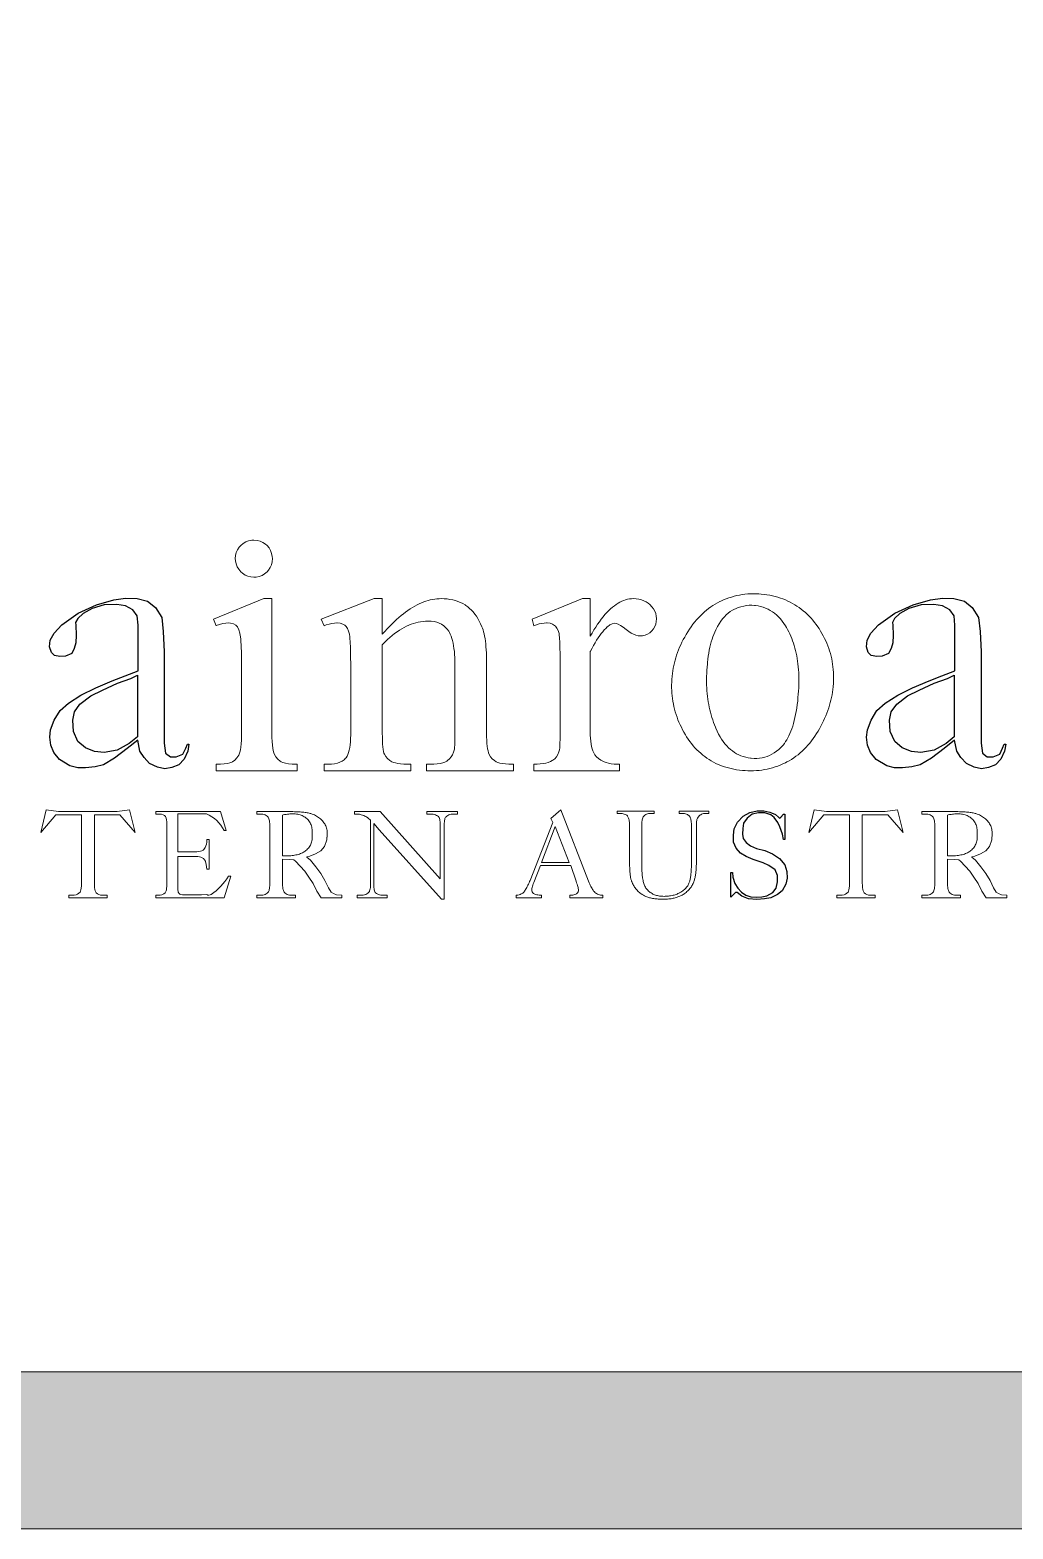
# Model space of a CAD drawing. Extents: x 144 to 1038, y -1303 to 267.
# Drawn here: x 289.76 to 308.55, y 148.32 to 176.97 of the extents above; entities that cross this region are included whole.
import ezdxf

# ---------------------------------------------------------------- set-up
doc = ezdxf.new("R2010")
doc.units = 0
doc.header["$LTSCALE"] = 100
doc.layers.add('L18', color=4, linetype='CONTINUOUS')
doc.layers.add('L25', color=1, linetype='CONTINUOUS')
doc.layers.add('L35', color=3, linetype='CONTINUOUS', lineweight=18)

msp = doc.modelspace()

# ---------------------------------------------------------------- hatches: boundary and pattern name
at = {"layer": 'L25'}
h = msp.add_hatch(color=256, dxfattribs=at)
edge = h.paths.add_edge_path()
edge.add_line((181.384, 265.322), (331.384, 265.322))
edge.add_arc((331.384, 256.822), 8.5, 0, 90, ccw=False)
edge.add_line((339.884, 256.822), (339.884, 156.822))
edge.add_arc((331.384, 156.822), 8.5, -90, 0, ccw=False)
edge.add_line((331.384, 148.322), (181.384, 148.322))
edge.add_arc((181.384, 156.822), 8.5, 180, 270, ccw=False)
edge.add_line((172.884, 156.822), (172.884, 256.822))
edge.add_arc((181.384, 256.822), 8.5, 90, 180, ccw=False)
edge = h.paths.add_edge_path(flags=16)
edge.add_line((181.384, 262.322), (331.384, 262.322))
edge.add_arc((331.384, 256.822), 5.5, 0, 90, ccw=False)
edge.add_line((336.884, 256.822), (336.884, 156.822))
edge.add_arc((331.384, 156.822), 5.5, -90, 0, ccw=False)
edge.add_line((331.384, 151.322), (181.384, 151.322))
edge.add_arc((181.384, 156.822), 5.5, 180, 270, ccw=False)
edge.add_line((175.884, 156.822), (175.884, 256.822))
edge.add_arc((181.384, 256.822), 5.5, 90, 180, ccw=False)

# ---------------------------------------------------------------- linework, layer by layer
at = {"layer": 'L18', "lineweight": 0}
for points in [[(294.038, 167.22), (293.996, 167.218), (293.937, 167.207), (293.882, 167.187), (293.832, 167.158), (293.787, 167.119), (293.758, 167.087), (293.725, 167.038), (293.701, 166.985), (293.687, 166.928), (293.682, 166.868), (293.685, 166.825), (293.696, 166.767), (293.717, 166.713), (293.747, 166.663), (293.787, 166.616), (293.819, 166.588), (293.868, 166.554), (293.921, 166.531), (293.978, 166.517), (294.038, 166.512), (294.081, 166.514), (294.139, 166.526), (294.193, 166.547), (294.243, 166.577), (294.289, 166.616), (294.316, 166.647), (294.349, 166.697), (294.372, 166.75), (294.386, 166.807), (294.391, 166.868), (294.388, 166.909), (294.377, 166.967), (294.358, 167.022), (294.328, 167.073), (294.289, 167.119), (294.259, 167.146), (294.209, 167.178), (294.156, 167.202), (294.099, 167.216), (294.038, 167.22)], [(295.436, 161.542), (295.438, 161.562), (295.44, 161.585), (295.441, 161.608), (295.44, 161.628), (295.439, 161.651), (295.436, 161.674), (295.431, 161.696), (295.426, 161.718), (295.419, 161.739), (295.411, 161.759), (295.401, 161.779), (295.391, 161.798), (295.378, 161.817), (295.365, 161.835), (295.35, 161.853), (295.344, 161.86), (295.328, 161.877), (295.31, 161.893), (295.293, 161.908), (295.274, 161.922), (295.255, 161.935), (295.236, 161.948), (295.215, 161.959), (295.195, 161.969), (295.173, 161.978), (295.152, 161.986), (295.129, 161.994), (295.127, 161.994), (295.112, 161.998), (295.095, 162.003), (295.077, 162.006), (295.058, 162.01), (295.038, 162.013), (295.017, 162.016), (294.995, 162.019), (294.972, 162.021), (294.949, 162.023), (294.924, 162.025), (294.898, 162.027), (294.871, 162.028), (294.844, 162.029), (294.815, 162.03), (294.785, 162.031), (294.755, 162.031), (294.723, 162.031), (294.094, 162.031), (294.094, 161.986), (294.159, 161.986), (294.186, 161.986), (294.211, 161.982), (294.234, 161.977), (294.255, 161.969), (294.274, 161.959), (294.291, 161.947), (294.306, 161.933), (294.313, 161.925), (294.32, 161.912), (294.326, 161.897), (294.331, 161.878), (294.335, 161.857), (294.338, 161.832), (294.34, 161.804), (294.342, 161.774), (294.342, 161.74), (294.342, 160.678), (294.342, 160.676), (294.342, 160.643), (294.34, 160.613), (294.338, 160.586), (294.335, 160.562), (294.332, 160.542), (294.327, 160.525), (294.322, 160.51), (294.315, 160.499), (294.305, 160.486), (294.29, 160.472), (294.274, 160.459), (294.255, 160.449), (294.234, 160.442), (294.211, 160.436), (294.186, 160.433), (294.159, 160.432), (294.094, 160.432), (294.094, 160.387), (294.834, 160.387), (294.834, 160.432), (294.766, 160.432), (294.742, 160.432), (294.717, 160.436), (294.693, 160.441), (294.672, 160.449), (294.653, 160.459), (294.636, 160.471), (294.621, 160.485), (294.614, 160.493), (294.608, 160.506), (294.602, 160.521), (294.597, 160.54), (294.593, 160.561), (294.589, 160.586), (294.587, 160.614), (294.586, 160.644), (294.585, 160.678), (294.585, 161.122), (294.72, 161.117), (294.803, 161.108), (294.834, 161.085), (294.922, 160.992), (295.013, 160.895), (295.087, 160.778), (295.17, 160.656), (295.244, 160.514), (295.323, 160.387), (295.722, 160.387), (295.722, 160.434), (295.619, 160.443), (295.56, 160.465), (295.517, 160.491), (295.466, 160.576), (295.397, 160.716), (295.318, 160.847), (295.224, 160.975), (295.118, 161.105), (295.053, 161.159), (295.053, 161.168), (295.11, 161.182), (295.215, 161.222), (295.32, 161.285), (295.389, 161.367), (295.431, 161.492), (295.441, 161.608)], [(308.149, 161.542), (308.152, 161.562), (308.154, 161.585), (308.154, 161.608), (308.154, 161.628), (308.152, 161.651), (308.149, 161.674), (308.145, 161.696), (308.139, 161.718), (308.132, 161.739), (308.124, 161.759), (308.115, 161.779), (308.104, 161.798), (308.092, 161.817), (308.078, 161.835), (308.064, 161.853), (308.058, 161.86), (308.041, 161.877), (308.024, 161.893), (308.006, 161.908), (307.988, 161.922), (307.969, 161.935), (307.949, 161.948), (307.929, 161.959), (307.908, 161.969), (307.887, 161.978), (307.865, 161.986), (307.842, 161.994), (307.841, 161.994), (307.825, 161.998), (307.808, 162.003), (307.79, 162.006), (307.771, 162.01), (307.751, 162.013), (307.73, 162.016), (307.709, 162.019), (307.686, 162.021), (307.662, 162.023), (307.637, 162.025), (307.611, 162.027), (307.585, 162.028), (307.557, 162.029), (307.528, 162.03), (307.499, 162.031), (307.468, 162.031), (307.436, 162.031), (306.807, 162.031), (306.807, 161.986), (306.872, 161.986), (306.899, 161.986), (306.924, 161.982), (306.947, 161.977), (306.968, 161.969), (306.987, 161.959), (307.005, 161.947), (307.02, 161.933), (307.026, 161.925), (307.033, 161.912), (307.039, 161.897), (307.044, 161.878), (307.048, 161.857), (307.051, 161.832), (307.054, 161.804), (307.055, 161.774), (307.055, 161.74), (307.055, 160.678), (307.055, 160.676), (307.055, 160.643), (307.054, 160.613), (307.052, 160.586), (307.049, 160.562), (307.045, 160.542), (307.04, 160.525), (307.035, 160.51), (307.029, 160.499), (307.018, 160.486), (307.004, 160.472), (306.987, 160.459), (306.968, 160.449), (306.947, 160.442), (306.924, 160.436), (306.899, 160.433), (306.872, 160.432), (306.807, 160.432), (306.807, 160.387), (307.547, 160.387), (307.547, 160.432), (307.479, 160.432), (307.455, 160.432), (307.43, 160.436), (307.407, 160.441), (307.386, 160.449), (307.366, 160.459), (307.349, 160.471), (307.334, 160.485), (307.328, 160.493), (307.321, 160.506), (307.315, 160.521), (307.31, 160.54), (307.306, 160.561), (307.303, 160.586), (307.301, 160.614), (307.299, 160.644), (307.299, 160.678), (307.299, 161.122), (307.433, 161.117), (307.516, 161.108), (307.547, 161.085), (307.635, 160.992), (307.727, 160.895), (307.801, 160.778), (307.883, 160.656), (307.957, 160.514), (308.036, 160.387), (308.435, 160.387), (308.435, 160.434), (308.333, 160.443), (308.273, 160.465), (308.23, 160.491), (308.179, 160.576), (308.111, 160.716), (308.031, 160.847), (307.937, 160.975), (307.832, 161.105), (307.766, 161.159), (307.766, 161.168), (307.823, 161.182), (307.929, 161.222), (308.034, 161.285), (308.102, 161.367), (308.145, 161.492), (308.154, 161.608)]]:
    msp.add_lwpolyline(points, dxfattribs=at)
for points in [[(302.945, 166.046), (302.9, 166.024), (302.857, 165.999), (302.814, 165.973), (302.771, 165.944), (302.73, 165.914), (302.69, 165.883), (302.651, 165.85), (302.612, 165.814), (302.574, 165.777), (302.537, 165.739), (302.501, 165.699), (302.466, 165.657), (302.432, 165.613), (302.399, 165.567), (302.366, 165.52), (302.335, 165.471), (302.332, 165.466), (302.302, 165.418), (302.274, 165.369), (302.248, 165.32), (302.222, 165.271), (302.199, 165.222), (302.177, 165.173), (302.156, 165.123), (302.137, 165.074), (302.12, 165.024), (302.104, 164.974), (302.089, 164.924), (302.076, 164.874), (302.064, 164.823), (302.054, 164.772), (302.046, 164.722), (302.039, 164.671), (302.033, 164.62), (302.033, 164.616), (302.028, 164.561), (302.025, 164.507), (302.024, 164.454), (302.024, 164.401), (302.026, 164.348), (302.03, 164.295), (302.034, 164.243), (302.04, 164.191), (302.048, 164.14), (302.057, 164.088), (302.068, 164.038), (302.081, 163.987), (302.094, 163.937), (302.11, 163.887), (302.127, 163.838), (302.145, 163.789), (302.165, 163.74), (302.187, 163.692), (302.21, 163.644), (302.234, 163.596), (302.26, 163.549), (302.287, 163.501), (302.31, 163.464), (302.341, 163.419), (302.372, 163.375), (302.404, 163.333), (302.437, 163.292), (302.471, 163.253), (302.506, 163.216), (302.543, 163.181), (302.58, 163.147), (302.618, 163.114), (302.658, 163.083), (302.698, 163.054), (302.74, 163.027), (302.782, 163.001), (302.826, 162.977), (302.871, 162.954), (302.916, 162.934), (302.963, 162.914), (303.011, 162.897), (303.06, 162.881), (303.11, 162.866), (303.161, 162.854), (303.213, 162.843), (303.266, 162.833), (303.32, 162.826), (303.376, 162.819), (303.429, 162.815), (303.483, 162.812), (303.537, 162.812), (303.591, 162.813), (303.644, 162.815), (303.697, 162.82), (303.749, 162.826), (303.801, 162.835), (303.853, 162.845), (303.903, 162.857), (303.954, 162.87), (304.004, 162.886), (304.053, 162.903), (304.102, 162.922), (304.151, 162.943), (304.199, 162.965), (304.229, 162.981), (304.273, 163.005), (304.317, 163.031), (304.359, 163.059), (304.401, 163.089), (304.441, 163.12), (304.481, 163.153), (304.52, 163.187), (304.557, 163.223), (304.594, 163.261), (304.63, 163.301), (304.665, 163.342), (304.699, 163.384), (304.731, 163.429), (304.763, 163.475), (304.794, 163.523), (304.825, 163.572), (304.85, 163.615), (304.877, 163.665), (304.902, 163.715), (304.927, 163.765), (304.95, 163.814), (304.971, 163.864), (304.991, 163.914), (305.01, 163.964), (305.027, 164.014), (305.042, 164.065), (305.057, 164.115), (305.07, 164.165), (305.081, 164.215), (305.091, 164.266), (305.099, 164.316), (305.106, 164.367), (305.112, 164.418), (305.112, 164.424), (305.117, 164.479), (305.119, 164.533), (305.121, 164.587), (305.12, 164.64), (305.118, 164.693), (305.114, 164.746), (305.109, 164.798), (305.102, 164.85), (305.094, 164.901), (305.084, 164.952), (305.073, 165.003), (305.06, 165.053), (305.045, 165.102), (305.029, 165.151), (305.011, 165.2), (304.992, 165.249), (304.971, 165.297), (304.948, 165.344), (304.924, 165.391), (304.899, 165.438), (304.871, 165.484), (304.843, 165.53), (304.82, 165.563), (304.789, 165.607), (304.757, 165.649), (304.724, 165.691), (304.689, 165.73), (304.654, 165.767), (304.618, 165.803), (304.581, 165.838), (304.542, 165.871), (304.503, 165.902), (304.463, 165.932), (304.421, 165.96), (304.379, 165.987), (304.335, 166.012), (304.291, 166.035), (304.246, 166.057), (304.199, 166.078), (304.152, 166.096), (304.103, 166.113), (304.053, 166.129), (304.003, 166.143), (303.951, 166.156), (303.899, 166.166), (303.845, 166.176), (303.791, 166.183), (303.735, 166.19), (303.689, 166.193), (303.635, 166.196), (303.583, 166.196), (303.53, 166.195), (303.478, 166.192), (303.426, 166.187), (303.374, 166.18), (303.322, 166.171), (303.27, 166.16), (303.219, 166.147), (303.168, 166.133), (303.117, 166.116), (303.066, 166.098), (303.016, 166.078), (302.965, 166.056)], [(294.382, 166.103), (294.229, 166.103), (293.266, 165.712), (293.315, 165.586), (293.316, 165.587), (293.383, 165.61), (293.444, 165.626), (293.501, 165.635), (293.552, 165.639), (293.589, 165.637), (293.648, 165.623), (293.695, 165.597), (293.726, 165.561), (293.752, 165.508), (293.772, 165.44), (293.772, 165.438), (293.778, 165.407), (293.782, 165.37), (293.787, 165.327), (293.791, 165.278), (293.794, 165.223), (293.797, 165.161), (293.799, 165.094), (293.801, 165.021), (293.802, 164.943), (293.803, 164.858), (293.803, 164.766), (293.803, 163.534), (293.803, 163.476), (293.8, 163.397), (293.796, 163.327), (293.789, 163.266), (293.781, 163.213), (293.77, 163.169), (293.758, 163.133), (293.747, 163.112), (293.714, 163.058), (293.674, 163.015), (293.629, 162.983), (293.619, 162.978), (293.58, 162.963), (293.531, 162.952), (293.469, 162.944), (293.398, 162.939), (293.315, 162.937), (293.315, 162.812), (294.867, 162.812), (294.867, 162.937), (294.846, 162.937), (294.768, 162.94), (294.699, 162.947), (294.642, 162.956), (294.594, 162.97), (294.557, 162.986), (294.538, 162.998), (294.494, 163.035), (294.456, 163.081), (294.428, 163.136), (294.419, 163.157), (294.408, 163.197), (294.399, 163.246), (294.392, 163.304), (294.387, 163.371), (294.383, 163.448), (294.382, 163.534)], [(295.325, 165.712), (295.379, 165.586), (295.419, 165.6), (295.476, 165.617), (295.53, 165.629), (295.579, 165.636), (295.625, 165.639), (295.63, 165.639), (295.687, 165.633), (295.737, 165.618), (295.779, 165.593), (295.8, 165.572), (295.825, 165.533), (295.846, 165.484), (295.863, 165.422), (295.865, 165.412), (295.869, 165.388), (295.872, 165.36), (295.875, 165.326), (295.877, 165.288), (295.88, 165.244), (295.882, 165.196), (295.884, 165.143), (295.885, 165.085), (295.886, 165.022), (295.887, 164.954), (295.888, 164.881), (295.889, 164.804), (295.889, 164.721), (295.889, 163.534), (295.889, 163.501), (295.887, 163.432), (295.883, 163.368), (295.877, 163.309), (295.869, 163.256), (295.859, 163.207), (295.848, 163.163), (295.834, 163.125), (295.818, 163.091), (295.801, 163.063), (295.791, 163.051), (295.761, 163.02), (295.725, 162.995), (295.683, 162.974), (295.634, 162.958), (295.58, 162.947), (295.519, 162.94), (295.453, 162.937), (295.379, 162.937), (295.379, 162.812), (297.039, 162.812), (297.039, 162.937), (296.974, 162.938), (296.905, 162.941), (296.843, 162.946), (296.789, 162.953), (296.744, 162.962), (296.706, 162.973), (296.677, 162.986), (296.634, 163.012), (296.595, 163.045), (296.562, 163.085), (296.534, 163.133), (296.525, 163.152), (296.517, 163.183), (296.51, 163.221), (296.504, 163.268), (296.499, 163.322), (296.496, 163.385), (296.494, 163.456), (296.493, 163.534), (296.493, 165.22), (296.504, 165.232), (296.549, 165.277), (296.594, 165.32), (296.639, 165.36), (296.684, 165.398), (296.729, 165.434), (296.774, 165.466), (296.819, 165.497), (296.864, 165.525), (296.909, 165.551), (296.955, 165.574), (297, 165.595), (297.045, 165.614), (297.09, 165.63), (297.135, 165.643), (297.181, 165.654), (297.226, 165.662), (297.271, 165.669), (297.316, 165.672), (297.361, 165.674), (297.369, 165.674), (297.429, 165.671), (297.484, 165.663), (297.536, 165.651), (297.583, 165.634), (297.627, 165.612), (297.667, 165.586), (297.704, 165.554), (297.736, 165.519), (297.765, 165.478), (297.777, 165.457), (297.793, 165.422), (297.809, 165.384), (297.822, 165.343), (297.835, 165.3), (297.846, 165.253), (297.855, 165.203), (297.863, 165.15), (297.87, 165.095), (297.875, 165.036), (297.879, 164.975), (297.881, 164.911), (297.882, 164.843), (297.882, 163.534), (297.882, 163.505), (297.881, 163.428), (297.88, 163.361), (297.878, 163.305), (297.875, 163.261), (297.871, 163.228), (297.867, 163.206), (297.855, 163.169), (297.834, 163.12), (297.807, 163.076), (297.775, 163.039), (297.739, 163.007), (297.726, 162.999), (297.69, 162.98), (297.648, 162.964), (297.598, 162.953), (297.542, 162.944), (297.479, 162.939), (297.409, 162.937), (297.339, 162.937), (297.339, 162.812), (298.999, 162.812), (298.999, 162.937), (298.98, 162.937), (298.909, 162.939), (298.845, 162.944), (298.789, 162.951), (298.741, 162.96), (298.701, 162.972), (298.669, 162.986), (298.636, 163.006), (298.596, 163.039), (298.563, 163.078), (298.537, 163.122), (298.536, 163.124), (298.524, 163.155), (298.514, 163.191), (298.506, 163.233), (298.499, 163.281), (298.493, 163.336), (298.489, 163.396), (298.487, 163.462), (298.486, 163.534), (298.486, 164.899), (298.486, 164.937), (298.485, 165.003), (298.483, 165.066), (298.479, 165.126), (298.475, 165.184), (298.47, 165.238), (298.464, 165.29), (298.457, 165.339), (298.448, 165.385), (298.439, 165.428), (298.429, 165.469), (298.418, 165.506), (298.406, 165.541), (298.395, 165.566), (298.371, 165.621), (298.346, 165.672), (298.319, 165.721), (298.291, 165.766), (298.261, 165.809), (298.23, 165.848), (298.197, 165.884), (298.163, 165.917), (298.127, 165.947), (298.09, 165.974), (298.078, 165.982), (298.034, 166.007), (297.988, 166.03), (297.94, 166.049), (297.891, 166.066), (297.84, 166.079), (297.787, 166.089), (297.733, 166.097), (297.676, 166.101), (297.618, 166.103), (297.578, 166.102), (297.537, 166.099), (297.495, 166.094), (297.453, 166.087), (297.411, 166.078), (297.369, 166.067), (297.327, 166.054), (297.285, 166.039), (297.242, 166.022), (297.199, 166.003), (297.157, 165.982), (297.113, 165.959), (297.07, 165.934), (297.027, 165.907), (296.983, 165.878), (296.939, 165.847), (296.895, 165.814), (296.851, 165.779), (296.807, 165.742), (296.763, 165.702), (296.718, 165.661), (296.674, 165.618), (296.629, 165.573), (296.584, 165.526), (296.539, 165.477), (296.493, 165.426), (296.493, 166.103), (296.336, 166.103)], [(299.355, 165.712), (299.39, 165.586), (299.438, 165.603), (299.491, 165.619), (299.541, 165.63), (299.589, 165.637), (299.635, 165.639), (299.647, 165.638), (299.699, 165.632), (299.746, 165.616), (299.788, 165.59), (299.804, 165.575), (299.832, 165.538), (299.855, 165.492), (299.872, 165.436), (299.875, 165.42), (299.877, 165.396), (299.88, 165.366), (299.883, 165.331), (299.885, 165.29), (299.887, 165.244), (299.888, 165.193), (299.889, 165.136), (299.891, 165.073), (299.892, 165.006), (299.892, 164.932), (299.893, 164.854), (299.893, 164.77), (299.893, 163.531), (299.893, 163.485), (299.892, 163.411), (299.89, 163.347), (299.888, 163.292), (299.884, 163.249), (299.88, 163.215), (299.875, 163.192), (299.869, 163.173), (299.849, 163.123), (299.822, 163.08), (299.791, 163.043), (299.753, 163.014), (299.742, 163.007), (299.706, 162.989), (299.665, 162.973), (299.619, 162.96), (299.569, 162.95), (299.514, 162.943), (299.455, 162.939), (299.39, 162.937), (299.39, 162.812), (301.026, 162.812), (301.026, 162.937), (300.986, 162.938), (300.926, 162.941), (300.871, 162.947), (300.82, 162.956), (300.774, 162.968), (300.732, 162.983), (300.695, 163), (300.672, 163.013), (300.627, 163.045), (300.589, 163.079), (300.559, 163.116), (300.535, 163.157), (300.52, 163.192), (300.506, 163.232), (300.495, 163.276), (300.485, 163.324), (300.478, 163.377), (300.472, 163.433), (300.469, 163.494), (300.468, 163.559), (300.468, 165.091), (300.472, 165.098), (300.502, 165.155), (300.532, 165.209), (300.561, 165.261), (300.591, 165.309), (300.62, 165.354), (300.649, 165.396), (300.679, 165.435), (300.707, 165.471), (300.736, 165.505), (300.764, 165.535), (300.793, 165.562), (300.797, 165.566), (300.843, 165.602), (300.887, 165.624), (300.929, 165.632), (300.931, 165.632), (300.964, 165.626), (301.002, 165.612), (301.047, 165.588), (301.098, 165.555), (301.156, 165.513), (301.204, 165.477), (301.252, 165.446), (301.298, 165.422), (301.343, 165.405), (301.386, 165.394), (301.428, 165.391), (301.469, 165.394), (301.517, 165.404), (301.562, 165.423), (301.605, 165.45), (301.644, 165.485), (301.645, 165.486), (301.677, 165.525), (301.702, 165.568), (301.72, 165.614), (301.731, 165.663), (301.735, 165.716), (301.735, 165.721), (301.73, 165.77), (301.72, 165.817), (301.702, 165.863), (301.678, 165.906), (301.647, 165.948), (301.609, 165.988), (301.578, 166.014), (301.537, 166.041), (301.494, 166.063), (301.448, 166.081), (301.398, 166.093), (301.346, 166.101), (301.292, 166.103), (301.292, 166.103), (301.255, 166.102), (301.218, 166.097), (301.182, 166.091), (301.145, 166.081), (301.109, 166.069), (301.073, 166.054), (301.037, 166.036), (301.001, 166.016), (300.964, 165.993), (300.929, 165.967), (300.893, 165.938), (300.857, 165.907), (300.821, 165.873), (300.785, 165.837), (300.75, 165.797), (300.715, 165.755), (300.679, 165.71), (300.644, 165.662), (300.608, 165.612), (300.573, 165.559), (300.538, 165.504), (300.503, 165.445), (300.468, 165.384), (300.468, 166.103), (300.322, 166.103)], [(303.548, 163.052), (303.535, 163.053), (303.487, 163.06), (303.44, 163.07), (303.394, 163.083), (303.35, 163.099), (303.307, 163.117), (303.265, 163.139), (303.225, 163.163), (303.186, 163.191), (303.148, 163.221), (303.112, 163.254), (303.077, 163.29), (303.044, 163.329), (303.011, 163.371), (302.98, 163.416), (302.951, 163.464), (302.923, 163.515), (302.896, 163.568), (302.871, 163.625), (302.861, 163.646), (302.843, 163.692), (302.825, 163.738), (302.809, 163.785), (302.794, 163.833), (302.779, 163.881), (302.766, 163.93), (302.754, 163.979), (302.743, 164.029), (302.733, 164.08), (302.724, 164.131), (302.717, 164.182), (302.71, 164.235), (302.704, 164.288), (302.7, 164.341), (302.696, 164.395), (302.694, 164.45), (302.692, 164.506), (302.692, 164.561), (302.693, 164.618), (302.695, 164.675), (302.698, 164.733), (302.701, 164.791), (302.707, 164.85), (302.71, 164.883), (302.717, 164.945), (302.725, 165.005), (302.735, 165.063), (302.745, 165.119), (302.757, 165.174), (302.769, 165.227), (302.783, 165.278), (302.798, 165.327), (302.814, 165.374), (302.831, 165.419), (302.849, 165.463), (302.868, 165.504), (302.888, 165.544), (302.903, 165.57), (302.934, 165.622), (302.966, 165.67), (302.999, 165.715), (303.034, 165.755), (303.07, 165.792), (303.108, 165.825), (303.146, 165.854), (303.186, 165.88), (303.227, 165.901), (303.245, 165.91), (303.298, 165.931), (303.35, 165.948), (303.402, 165.961), (303.453, 165.97), (303.504, 165.976), (303.555, 165.977), (303.606, 165.974), (303.625, 165.972), (303.676, 165.964), (303.726, 165.953), (303.775, 165.939), (303.822, 165.922), (303.868, 165.902), (303.911, 165.879), (303.953, 165.853), (303.994, 165.823), (304.033, 165.79), (304.07, 165.755), (304.105, 165.716), (304.139, 165.674), (304.172, 165.629), (304.202, 165.58), (304.22, 165.552), (304.242, 165.511), (304.264, 165.47), (304.284, 165.429), (304.303, 165.386), (304.321, 165.342), (304.338, 165.297), (304.353, 165.252), (304.368, 165.205), (304.381, 165.158), (304.394, 165.109), (304.405, 165.06), (304.415, 165.01), (304.424, 164.959), (304.432, 164.907), (304.439, 164.854), (304.445, 164.8), (304.449, 164.745), (304.453, 164.69), (304.455, 164.633), (304.457, 164.576), (304.457, 164.517), (304.455, 164.458), (304.454, 164.398), (304.45, 164.336), (304.446, 164.275), (304.44, 164.211), (304.434, 164.145), (304.425, 164.077), (304.416, 164.011), (304.406, 163.948), (304.394, 163.886), (304.382, 163.828), (304.369, 163.771), (304.355, 163.717), (304.339, 163.666), (304.323, 163.616), (304.306, 163.569), (304.287, 163.524), (304.268, 163.482), (304.247, 163.442), (304.226, 163.404), (304.204, 163.369), (304.18, 163.336), (304.156, 163.305), (304.131, 163.277), (304.112, 163.258), (304.071, 163.22), (304.03, 163.187), (303.987, 163.156), (303.943, 163.13), (303.898, 163.107), (303.851, 163.088), (303.804, 163.073), (303.755, 163.061), (303.705, 163.053), (303.654, 163.049), (303.602, 163.049)], [(290.304, 162.031), (290.069, 162.067), (289.963, 161.635), (290.253, 161.972), (290.743, 161.972), (290.743, 160.672), (290.743, 160.659), (290.742, 160.612), (290.738, 160.571), (290.732, 160.539), (290.725, 160.513), (290.715, 160.495), (290.694, 160.472), (290.668, 160.454), (290.637, 160.442), (290.601, 160.434), (290.56, 160.432), (290.499, 160.432), (290.499, 160.387), (291.231, 160.387), (291.231, 160.432), (291.171, 160.432), (291.146, 160.432), (291.108, 160.438), (291.074, 160.448), (291.046, 160.463), (291.022, 160.482), (291.014, 160.493), (291.005, 160.515), (290.997, 160.543), (290.992, 160.579), (290.989, 160.622), (290.988, 160.672), (290.988, 161.972), (291.476, 161.972), (291.766, 161.635), (291.66, 162.067), (291.425, 162.031)], [(294.785, 161.99), (294.8, 161.99), (294.826, 161.989), (294.851, 161.986), (294.875, 161.983), (294.898, 161.978), (294.92, 161.972), (294.942, 161.964), (294.963, 161.956), (294.983, 161.946), (295.002, 161.935), (295.02, 161.923), (295.037, 161.909), (295.054, 161.895), (295.06, 161.889), (295.075, 161.872), (295.089, 161.855), (295.101, 161.837), (295.112, 161.819), (295.122, 161.8), (295.131, 161.78), (295.138, 161.759), (295.144, 161.737), (295.148, 161.715), (295.152, 161.692), (295.154, 161.668), (295.154, 161.643), (295.154, 161.636), (295.153, 161.516), (295.151, 161.494), (295.147, 161.472), (295.141, 161.451), (295.135, 161.43), (295.126, 161.41), (295.117, 161.39), (295.106, 161.372), (295.093, 161.354), (295.08, 161.336), (295.064, 161.319), (295.048, 161.303), (295.03, 161.287), (295.017, 161.278), (295.001, 161.266), (294.984, 161.256), (294.966, 161.246), (294.947, 161.237), (294.928, 161.229), (294.907, 161.221), (294.886, 161.215), (294.864, 161.208), (294.841, 161.203), (294.817, 161.198), (294.793, 161.194), (294.767, 161.191), (294.741, 161.189), (294.714, 161.187), (294.685, 161.186), (294.657, 161.185), (294.652, 161.185), (294.627, 161.187), (294.585, 161.187), (294.585, 161.967), (294.597, 161.969), (294.626, 161.974), (294.653, 161.979), (294.679, 161.982), (294.703, 161.985), (294.726, 161.987), (294.747, 161.989), (294.767, 161.99)], [(296.268, 160.671), (296.267, 160.638), (296.266, 160.609), (296.264, 160.582), (296.26, 160.558), (296.256, 160.538), (296.251, 160.52), (296.245, 160.506), (296.238, 160.495), (296.229, 160.484), (296.214, 160.47), (296.197, 160.458), (296.177, 160.449), (296.155, 160.441), (296.13, 160.436), (296.103, 160.433), (296.074, 160.432), (296.012, 160.432), (296.012, 160.387), (296.584, 160.387), (296.584, 160.432), (296.52, 160.432), (296.491, 160.432), (296.464, 160.436), (296.44, 160.441), (296.417, 160.448), (296.397, 160.458), (296.379, 160.469), (296.364, 160.482), (296.358, 160.489), (296.351, 160.501), (296.345, 160.516), (296.34, 160.535), (296.335, 160.556), (296.332, 160.58), (296.33, 160.608), (296.328, 160.638), (296.328, 160.672), (296.328, 161.803), (296.434, 161.685), (297.626, 160.36), (297.675, 160.36), (297.675, 161.746), (297.675, 161.747), (297.675, 161.78), (297.676, 161.809), (297.679, 161.836), (297.682, 161.86), (297.686, 161.88), (297.691, 161.898), (297.697, 161.912), (297.704, 161.924), (297.712, 161.933), (297.727, 161.947), (297.745, 161.959), (297.764, 161.969), (297.787, 161.977), (297.811, 161.982), (297.838, 161.986), (297.867, 161.986), (297.931, 161.986), (297.931, 162.031), (297.346, 162.031), (297.346, 161.986), (297.409, 161.986), (297.438, 161.986), (297.465, 161.982), (297.49, 161.977), (297.512, 161.97), (297.532, 161.96), (297.55, 161.949), (297.565, 161.936), (297.571, 161.929), (297.578, 161.917), (297.584, 161.901), (297.59, 161.883), (297.594, 161.862), (297.598, 161.837), (297.6, 161.81), (297.602, 161.78), (297.602, 161.746), (297.602, 160.745), (296.451, 162.031), (295.961, 162.031), (295.961, 161.986), (295.984, 161.986), (296.013, 161.985), (296.038, 161.983), (296.06, 161.98), (296.078, 161.976), (296.086, 161.973), (296.114, 161.964), (296.139, 161.955), (296.161, 161.946), (296.181, 161.936), (296.198, 161.926), (296.208, 161.919), (296.222, 161.908), (296.237, 161.895), (296.255, 161.879), (296.268, 161.866), (296.268, 160.672)], [(299.713, 161.899), (299.756, 161.821), (299.317, 160.715), (299.309, 160.697), (299.298, 160.671), (299.287, 160.646), (299.276, 160.623), (299.265, 160.601), (299.254, 160.58), (299.244, 160.561), (299.233, 160.544), (299.223, 160.528), (299.213, 160.513), (299.203, 160.5), (299.193, 160.489), (299.184, 160.479), (299.178, 160.473), (299.165, 160.465), (299.149, 160.458), (299.13, 160.45), (299.108, 160.444), (299.083, 160.437), (299.054, 160.432), (299.054, 160.387), (299.534, 160.387), (299.534, 160.432), (299.52, 160.433), (299.492, 160.436), (299.467, 160.439), (299.444, 160.444), (299.425, 160.449), (299.408, 160.455), (299.395, 160.462), (299.384, 160.469), (299.373, 160.48), (299.359, 160.497), (299.352, 160.515), (299.349, 160.535), (299.35, 160.548), (299.352, 160.564), (299.356, 160.583), (299.362, 160.604), (299.369, 160.626), (299.378, 160.651), (299.389, 160.678), (299.52, 161.002), (300.099, 161.002), (300.196, 160.701), (300.197, 160.698), (300.208, 160.67), (300.217, 160.645), (300.225, 160.622), (300.231, 160.6), (300.236, 160.58), (300.24, 160.562), (300.242, 160.546), (300.243, 160.532), (300.242, 160.517), (300.236, 160.498), (300.225, 160.48), (300.21, 160.464), (300.205, 160.46), (300.191, 160.453), (300.175, 160.446), (300.156, 160.441), (300.134, 160.437), (300.109, 160.434), (300.081, 160.432), (300.081, 160.387), (300.71, 160.387), (300.71, 160.432), (300.688, 160.434), (300.666, 160.437), (300.644, 160.442), (300.624, 160.448), (300.606, 160.456), (300.588, 160.465), (300.573, 160.475), (300.558, 160.487), (300.553, 160.492), (300.543, 160.502), (300.533, 160.514), (300.523, 160.528), (300.513, 160.543), (300.502, 160.561), (300.492, 160.58), (300.481, 160.6), (300.47, 160.623), (300.459, 160.647), (300.447, 160.673), (300.436, 160.701), (299.904, 162.069)], [(301.879, 160.412), (301.857, 160.413), (301.835, 160.414), (301.813, 160.416), (301.793, 160.418), (301.773, 160.422), (301.753, 160.426), (301.735, 160.431), (301.717, 160.436), (301.699, 160.442), (301.683, 160.45), (301.667, 160.457), (301.649, 160.467), (301.631, 160.478), (301.614, 160.489), (301.598, 160.501), (301.583, 160.514), (301.569, 160.528), (301.556, 160.542), (301.544, 160.556), (301.533, 160.571), (301.531, 160.575), (301.523, 160.589), (301.515, 160.604), (301.507, 160.621), (301.5, 160.638), (301.494, 160.657), (301.488, 160.676), (301.483, 160.696), (301.478, 160.718), (301.474, 160.741), (301.47, 160.764), (301.467, 160.786), (301.464, 160.807), (301.462, 160.829), (301.46, 160.85), (301.458, 160.87), (301.456, 160.89), (301.455, 160.91), (301.453, 160.929), (301.453, 160.948), (301.452, 160.966), (301.452, 160.984), (301.452, 161.75), (301.452, 161.762), (301.453, 161.789), (301.454, 161.815), (301.456, 161.838), (301.459, 161.859), (301.462, 161.878), (301.466, 161.895), (301.471, 161.91), (301.476, 161.922), (301.482, 161.932), (301.489, 161.941), (301.5, 161.954), (301.514, 161.965), (301.529, 161.975), (301.545, 161.983), (301.564, 161.989), (301.583, 161.993), (301.605, 161.996), (301.628, 161.997), (301.691, 161.997), (301.691, 162.042), (300.98, 162.042), (300.98, 161.997), (301.042, 161.997), (301.056, 161.996), (301.079, 161.995), (301.1, 161.991), (301.119, 161.986), (301.136, 161.979), (301.152, 161.971), (301.166, 161.961), (301.178, 161.949), (301.182, 161.945), (301.189, 161.934), (301.195, 161.921), (301.201, 161.907), (301.206, 161.89), (301.21, 161.872), (301.213, 161.851), (301.216, 161.829), (301.218, 161.805), (301.219, 161.778), (301.219, 161.75), (301.219, 161.108), (301.219, 161.097), (301.219, 161.069), (301.22, 161.041), (301.22, 161.015), (301.221, 160.989), (301.222, 160.964), (301.223, 160.94), (301.224, 160.917), (301.226, 160.895), (301.227, 160.874), (301.229, 160.854), (301.231, 160.835), (301.234, 160.816), (301.236, 160.799), (301.239, 160.783), (301.241, 160.767), (301.244, 160.752), (301.247, 160.738), (301.251, 160.726), (301.254, 160.714), (301.258, 160.702), (301.261, 160.695), (301.269, 160.676), (301.277, 160.658), (301.286, 160.64), (301.295, 160.622), (301.305, 160.606), (301.316, 160.589), (301.327, 160.573), (301.339, 160.558), (301.351, 160.543), (301.365, 160.528), (301.378, 160.514), (301.392, 160.501), (301.407, 160.488), (301.423, 160.475), (301.439, 160.463), (301.456, 160.451), (301.461, 160.448), (301.474, 160.44), (301.489, 160.432), (301.503, 160.424), (301.519, 160.417), (301.534, 160.41), (301.551, 160.404), (301.568, 160.398), (301.585, 160.393), (301.603, 160.387), (301.622, 160.383), (301.641, 160.378), (301.661, 160.374), (301.681, 160.371), (301.702, 160.368), (301.723, 160.365), (301.746, 160.363), (301.768, 160.361), (301.791, 160.36), (301.815, 160.359), (301.839, 160.358), (301.864, 160.358), (301.88, 160.358), (301.903, 160.359), (301.926, 160.36), (301.948, 160.361), (301.97, 160.363), (301.992, 160.365), (302.013, 160.368), (302.033, 160.371), (302.053, 160.375), (302.073, 160.379), (302.092, 160.384), (302.111, 160.389), (302.129, 160.395), (302.146, 160.401), (302.163, 160.407), (302.18, 160.414), (302.196, 160.422), (302.212, 160.43), (302.227, 160.438), (302.242, 160.447), (302.256, 160.456), (302.266, 160.463), (302.284, 160.476), (302.301, 160.489), (302.316, 160.503), (302.332, 160.517), (302.346, 160.531), (302.36, 160.545), (302.373, 160.56), (302.385, 160.575), (302.396, 160.591), (302.407, 160.606), (302.417, 160.622), (302.426, 160.639), (302.434, 160.656), (302.442, 160.673), (302.449, 160.69), (302.45, 160.695), (302.455, 160.71), (302.46, 160.725), (302.464, 160.741), (302.468, 160.757), (302.472, 160.774), (302.475, 160.792), (302.479, 160.81), (302.482, 160.828), (302.484, 160.848), (302.487, 160.868), (302.489, 160.888), (302.491, 160.909), (302.493, 160.931), (302.494, 160.953), (302.495, 160.976), (302.496, 161), (302.497, 161.024), (302.497, 161.048), (302.497, 161.074), (302.497, 161.741), (302.497, 161.769), (302.498, 161.796), (302.5, 161.82), (302.502, 161.842), (302.505, 161.862), (302.508, 161.879), (302.513, 161.894), (302.517, 161.906), (302.523, 161.915), (302.525, 161.919), (302.537, 161.935), (302.55, 161.95), (302.565, 161.962), (302.58, 161.973), (302.596, 161.981), (302.613, 161.988), (302.632, 161.993), (302.651, 161.996), (302.672, 161.997), (302.734, 161.997), (302.734, 162.042), (302.166, 162.042), (302.166, 161.997), (302.228, 161.997), (302.249, 161.996), (302.271, 161.993), (302.29, 161.989), (302.309, 161.984), (302.326, 161.976), (302.342, 161.967), (302.356, 161.956), (302.368, 161.943), (302.369, 161.943), (302.375, 161.934), (302.381, 161.923), (302.386, 161.909), (302.39, 161.893), (302.394, 161.875), (302.397, 161.855), (302.399, 161.832), (302.401, 161.807), (302.402, 161.78), (302.402, 161.75), (302.402, 161.035), (302.402, 161.013), (302.402, 160.987), (302.401, 160.961), (302.4, 160.936), (302.399, 160.911), (302.398, 160.888), (302.396, 160.866), (302.394, 160.844), (302.392, 160.823), (302.39, 160.803), (302.387, 160.784), (302.384, 160.766), (302.381, 160.749), (302.378, 160.732), (302.374, 160.717), (302.37, 160.702), (302.365, 160.689), (302.361, 160.676), (302.356, 160.664), (302.349, 160.648), (302.34, 160.631), (302.331, 160.615), (302.32, 160.6), (302.308, 160.585), (302.296, 160.571), (302.282, 160.557), (302.268, 160.543), (302.253, 160.53), (302.236, 160.518), (302.219, 160.506), (302.201, 160.494), (302.182, 160.483), (302.18, 160.482), (302.163, 160.473), (302.146, 160.465), (302.128, 160.457), (302.11, 160.45), (302.092, 160.443), (302.074, 160.438), (302.055, 160.432), (302.036, 160.428), (302.002, 160.424), (301.982, 160.42), (301.962, 160.417), (301.942, 160.415), (301.921, 160.414), (301.9, 160.413)], [(304.986, 162.031), (304.751, 162.067), (304.646, 161.635), (304.935, 161.972), (305.426, 161.972), (305.426, 160.672), (305.426, 160.659), (305.424, 160.612), (305.42, 160.571), (305.415, 160.539), (305.407, 160.513), (305.397, 160.495), (305.377, 160.472), (305.351, 160.454), (305.32, 160.442), (305.284, 160.434), (305.242, 160.432), (305.181, 160.432), (305.181, 160.387), (305.913, 160.387), (305.913, 160.432), (305.853, 160.432), (305.829, 160.432), (305.79, 160.438), (305.757, 160.448), (305.728, 160.463), (305.704, 160.482), (305.697, 160.493), (305.687, 160.515), (305.68, 160.543), (305.674, 160.579), (305.671, 160.622), (305.67, 160.672), (305.67, 161.972), (306.159, 161.972), (306.448, 161.635), (306.343, 162.067), (306.108, 162.031)], [(307.499, 161.99), (307.514, 161.99), (307.539, 161.989), (307.564, 161.986), (307.588, 161.983), (307.611, 161.978), (307.634, 161.972), (307.655, 161.964), (307.676, 161.956), (307.696, 161.946), (307.715, 161.935), (307.733, 161.923), (307.751, 161.909), (307.767, 161.895), (307.773, 161.889), (307.788, 161.872), (307.802, 161.855), (307.814, 161.837), (307.826, 161.819), (307.836, 161.8), (307.844, 161.78), (307.851, 161.759), (307.857, 161.737), (307.862, 161.715), (307.865, 161.692), (307.867, 161.668), (307.868, 161.643), (307.868, 161.636), (307.866, 161.516), (307.864, 161.494), (307.86, 161.472), (307.855, 161.451), (307.848, 161.43), (307.84, 161.41), (307.83, 161.39), (307.819, 161.372), (307.807, 161.354), (307.793, 161.336), (307.778, 161.319), (307.761, 161.303), (307.743, 161.287), (307.73, 161.278), (307.714, 161.266), (307.697, 161.256), (307.679, 161.246), (307.661, 161.237), (307.641, 161.229), (307.621, 161.221), (307.6, 161.215), (307.577, 161.208), (307.555, 161.203), (307.531, 161.198), (307.506, 161.194), (307.481, 161.191), (307.454, 161.189), (307.427, 161.187), (307.399, 161.186), (307.37, 161.185), (307.366, 161.185), (307.341, 161.187), (307.299, 161.187), (307.299, 161.967), (307.311, 161.969), (307.339, 161.974), (307.367, 161.979), (307.392, 161.982), (307.416, 161.985), (307.439, 161.987), (307.46, 161.989), (307.48, 161.99)], [(299.796, 161.749), (300.066, 161.061), (299.534, 161.061)]]:
    msp.add_lwpolyline(points, close=True, dxfattribs=at)
at = {"layer": 'L18'}
for points in [[(291.825, 164.725), (291.826, 165.596), (291.809, 165.775), (291.724, 165.889), (291.586, 165.964), (291.42, 165.992), (291.178, 165.986), (290.945, 165.916), (290.771, 165.818), (290.67, 165.722), (290.63, 165.648), (290.636, 165.596), (290.641, 165.407), (290.636, 165.258), (290.604, 165.148), (290.554, 165.056), (290.433, 165.006), (290.33, 164.997), (290.224, 165.015), (290.167, 165.076), (290.131, 165.184), (290.145, 165.307), (290.217, 165.446), (290.366, 165.605), (290.676, 165.828), (291.027, 165.986), (291.358, 166.083), (291.586, 166.113), (291.806, 166.108), (292.005, 166.055), (292.154, 165.935), (292.275, 165.741), (292.305, 165.472), (292.323, 165.084), (292.323, 163.342), (292.349, 163.152), (292.441, 163.082), (292.555, 163.082), (292.681, 163.132), (292.735, 163.246), (292.766, 163.32), (292.796, 163.32), (292.773, 163.186), (292.706, 163.036), (292.603, 162.928), (292.469, 162.876), (292.336, 162.852), (292.192, 162.881), (292.043, 162.953), (291.937, 163.064), (291.86, 163.189), (291.817, 163.395), (291.616, 163.237), (291.374, 163.052), (291.164, 162.927), (291.001, 162.887), (290.819, 162.867), (290.671, 162.867), (290.521, 162.904), (290.32, 163.028), (290.213, 163.163), (290.155, 163.304), (290.136, 163.454), (290.151, 163.595), (290.22, 163.778), (290.334, 163.962), (290.493, 164.106), (290.732, 164.258), (291.014, 164.4), (291.329, 164.531), (291.577, 164.629)], [(307.441, 164.725), (307.441, 165.596), (307.425, 165.775), (307.34, 165.889), (307.202, 165.964), (307.036, 165.992), (306.794, 165.986), (306.561, 165.916), (306.387, 165.818), (306.286, 165.722), (306.245, 165.648), (306.252, 165.596), (306.257, 165.407), (306.252, 165.258), (306.219, 165.148), (306.17, 165.056), (306.049, 165.006), (305.946, 164.997), (305.84, 165.015), (305.783, 165.076), (305.747, 165.184), (305.761, 165.307), (305.832, 165.446), (305.981, 165.605), (306.291, 165.828), (306.643, 165.986), (306.974, 166.083), (307.201, 166.113), (307.421, 166.108), (307.621, 166.055), (307.77, 165.935), (307.891, 165.741), (307.921, 165.472), (307.939, 165.084), (307.939, 163.342), (307.965, 163.152), (308.056, 163.082), (308.171, 163.082), (308.297, 163.132), (308.35, 163.246), (308.382, 163.32), (308.411, 163.32), (308.389, 163.186), (308.321, 163.036), (308.218, 162.928), (308.085, 162.876), (307.951, 162.852), (307.808, 162.881), (307.659, 162.953), (307.552, 163.064), (307.475, 163.189), (307.433, 163.395), (307.232, 163.237), (306.99, 163.052), (306.779, 162.927), (306.617, 162.887), (306.435, 162.867), (306.286, 162.867), (306.137, 162.904), (305.935, 163.028), (305.829, 163.163), (305.771, 163.304), (305.752, 163.454), (305.766, 163.595), (305.836, 163.778), (305.95, 163.962), (306.109, 164.106), (306.348, 164.258), (306.63, 164.4), (306.945, 164.531), (307.193, 164.629)], [(291.813, 163.461), (291.656, 163.337), (291.427, 163.209), (291.175, 163.161), (290.991, 163.183), (290.817, 163.248), (290.674, 163.374), (290.586, 163.561), (290.575, 163.782), (290.609, 163.942), (290.713, 164.085), (290.92, 164.245), (291.141, 164.355), (291.428, 164.485), (291.682, 164.578), (291.813, 164.637)], [(307.429, 163.461), (307.272, 163.337), (307.043, 163.209), (306.791, 163.161), (306.607, 163.183), (306.433, 163.248), (306.29, 163.374), (306.202, 163.561), (306.191, 163.782), (306.224, 163.942), (306.329, 164.085), (306.536, 164.245), (306.757, 164.355), (307.043, 164.485), (307.297, 164.578), (307.429, 164.637)], [(303.153, 160.399), (303.153, 160.87), (303.185, 160.87), (303.196, 160.778), (303.23, 160.655), (303.29, 160.569), (303.359, 160.495), (303.44, 160.437), (303.54, 160.403), (303.646, 160.397), (303.749, 160.4), (303.847, 160.42), (303.956, 160.484), (304.02, 160.57), (304.046, 160.691), (304.046, 160.809), (304.002, 160.922), (303.884, 161.005), (303.776, 161.054), (303.583, 161.116), (303.447, 161.175), (303.341, 161.24), (303.257, 161.335), (303.209, 161.447), (303.204, 161.581), (303.223, 161.705), (303.282, 161.831), (303.392, 161.946), (303.518, 162.016), (303.661, 162.049), (303.785, 162.049), (303.903, 162.024), (304.012, 161.976), (304.068, 161.923), (304.089, 161.906), (304.112, 161.929), (304.162, 161.981), (304.191, 161.981), (304.191, 161.496), (304.164, 161.496), (304.145, 161.6), (304.096, 161.739), (304.056, 161.825), (303.987, 161.917), (303.921, 161.969), (303.809, 162.006), (303.683, 162.006), (303.567, 161.983), (303.469, 161.905), (303.4, 161.813), (303.383, 161.712), (303.377, 161.604), (303.389, 161.517), (303.452, 161.439), (303.53, 161.378), (303.65, 161.33), (303.803, 161.287), (303.95, 161.228), (304.085, 161.135), (304.191, 161.012), (304.225, 160.889), (304.233, 160.757), (304.208, 160.643), (304.135, 160.517), (304.049, 160.45), (303.922, 160.385), (303.801, 160.363), (303.652, 160.351), (303.494, 160.368), (303.365, 160.416), (303.28, 160.484), (303.247, 160.488)]]:
    msp.add_lwpolyline(points, close=True, dxfattribs=at)
at = {"layer": 'L18', "lineweight": 0}
msp.add_lwpolyline([(293.137, 160.445), (293.034, 160.443), (292.998, 160.441), (292.957, 160.441), (292.706, 160.441), (292.676, 160.442), (292.644, 160.447), (292.623, 160.455), (292.61, 160.466), (292.592, 160.493), (292.589, 160.507), (292.586, 160.535), (292.584, 160.574), (292.584, 160.625), (292.584, 161.174), (292.909, 161.174), (292.929, 161.174), (292.965, 161.171), (292.997, 161.166), (293.024, 161.159), (293.046, 161.15), (293.072, 161.133), (293.094, 161.11), (293.111, 161.083), (293.114, 161.074), (293.121, 161.05), (293.128, 161.018), (293.134, 160.977), (293.141, 160.929), (293.182, 160.929), (293.182, 161.501), (293.141, 161.501), (293.141, 161.489), (293.136, 161.447), (293.13, 161.41), (293.121, 161.378), (293.109, 161.349), (293.095, 161.325), (293.078, 161.305), (293.066, 161.295), (293.044, 161.283), (293.018, 161.274), (292.987, 161.268), (292.95, 161.264), (292.909, 161.262), (292.584, 161.262), (292.584, 161.988), (293.089, 161.988), (293.13, 161.987, -0.194471), (293.467, 161.671), (293.51, 161.671), (293.402, 162.031), (292.162, 162.031), (292.162, 161.986), (292.215, 161.986), (292.24, 161.985), (292.273, 161.98), (292.302, 161.971), (292.327, 161.956), (292.346, 161.938), (292.353, 161.926), (292.361, 161.904), (292.366, 161.875), (292.371, 161.839), (292.373, 161.796), (292.374, 161.745), (292.374, 160.676), (292.374, 160.647), (292.373, 160.603), (292.37, 160.567), (292.367, 160.538), (292.362, 160.517), (292.357, 160.506), (292.34, 160.479), (292.314, 160.459), (292.305, 160.454), (292.276, 160.442), (292.246, 160.434), (292.215, 160.432), (292.162, 160.432), (292.162, 160.387), (293.467, 160.387), (293.595, 160.799), (293.551, 160.799, -0.121442), (293.219, 160.449, -0.261254)], format="xyb", close=True, dxfattribs=at)
at = {"layer": 'L35'}
for points in [[(181.384, 265.322), (331.384, 265.322, -0.414214), (339.884, 256.822), (339.884, 156.822, -0.414214), (331.384, 148.322), (181.384, 148.322, -0.414214), (172.884, 156.822), (172.884, 256.822, -0.414214)], [(181.384, 262.322), (331.384, 262.322, -0.414214), (336.884, 256.822), (336.884, 156.822, -0.414214), (331.384, 151.322), (181.384, 151.322, -0.414214), (175.884, 156.822), (175.884, 256.822, -0.414214)]]:
    msp.add_lwpolyline(points, format="xyb", close=True, dxfattribs=at)

doc.saveas('drawing.dxf')
